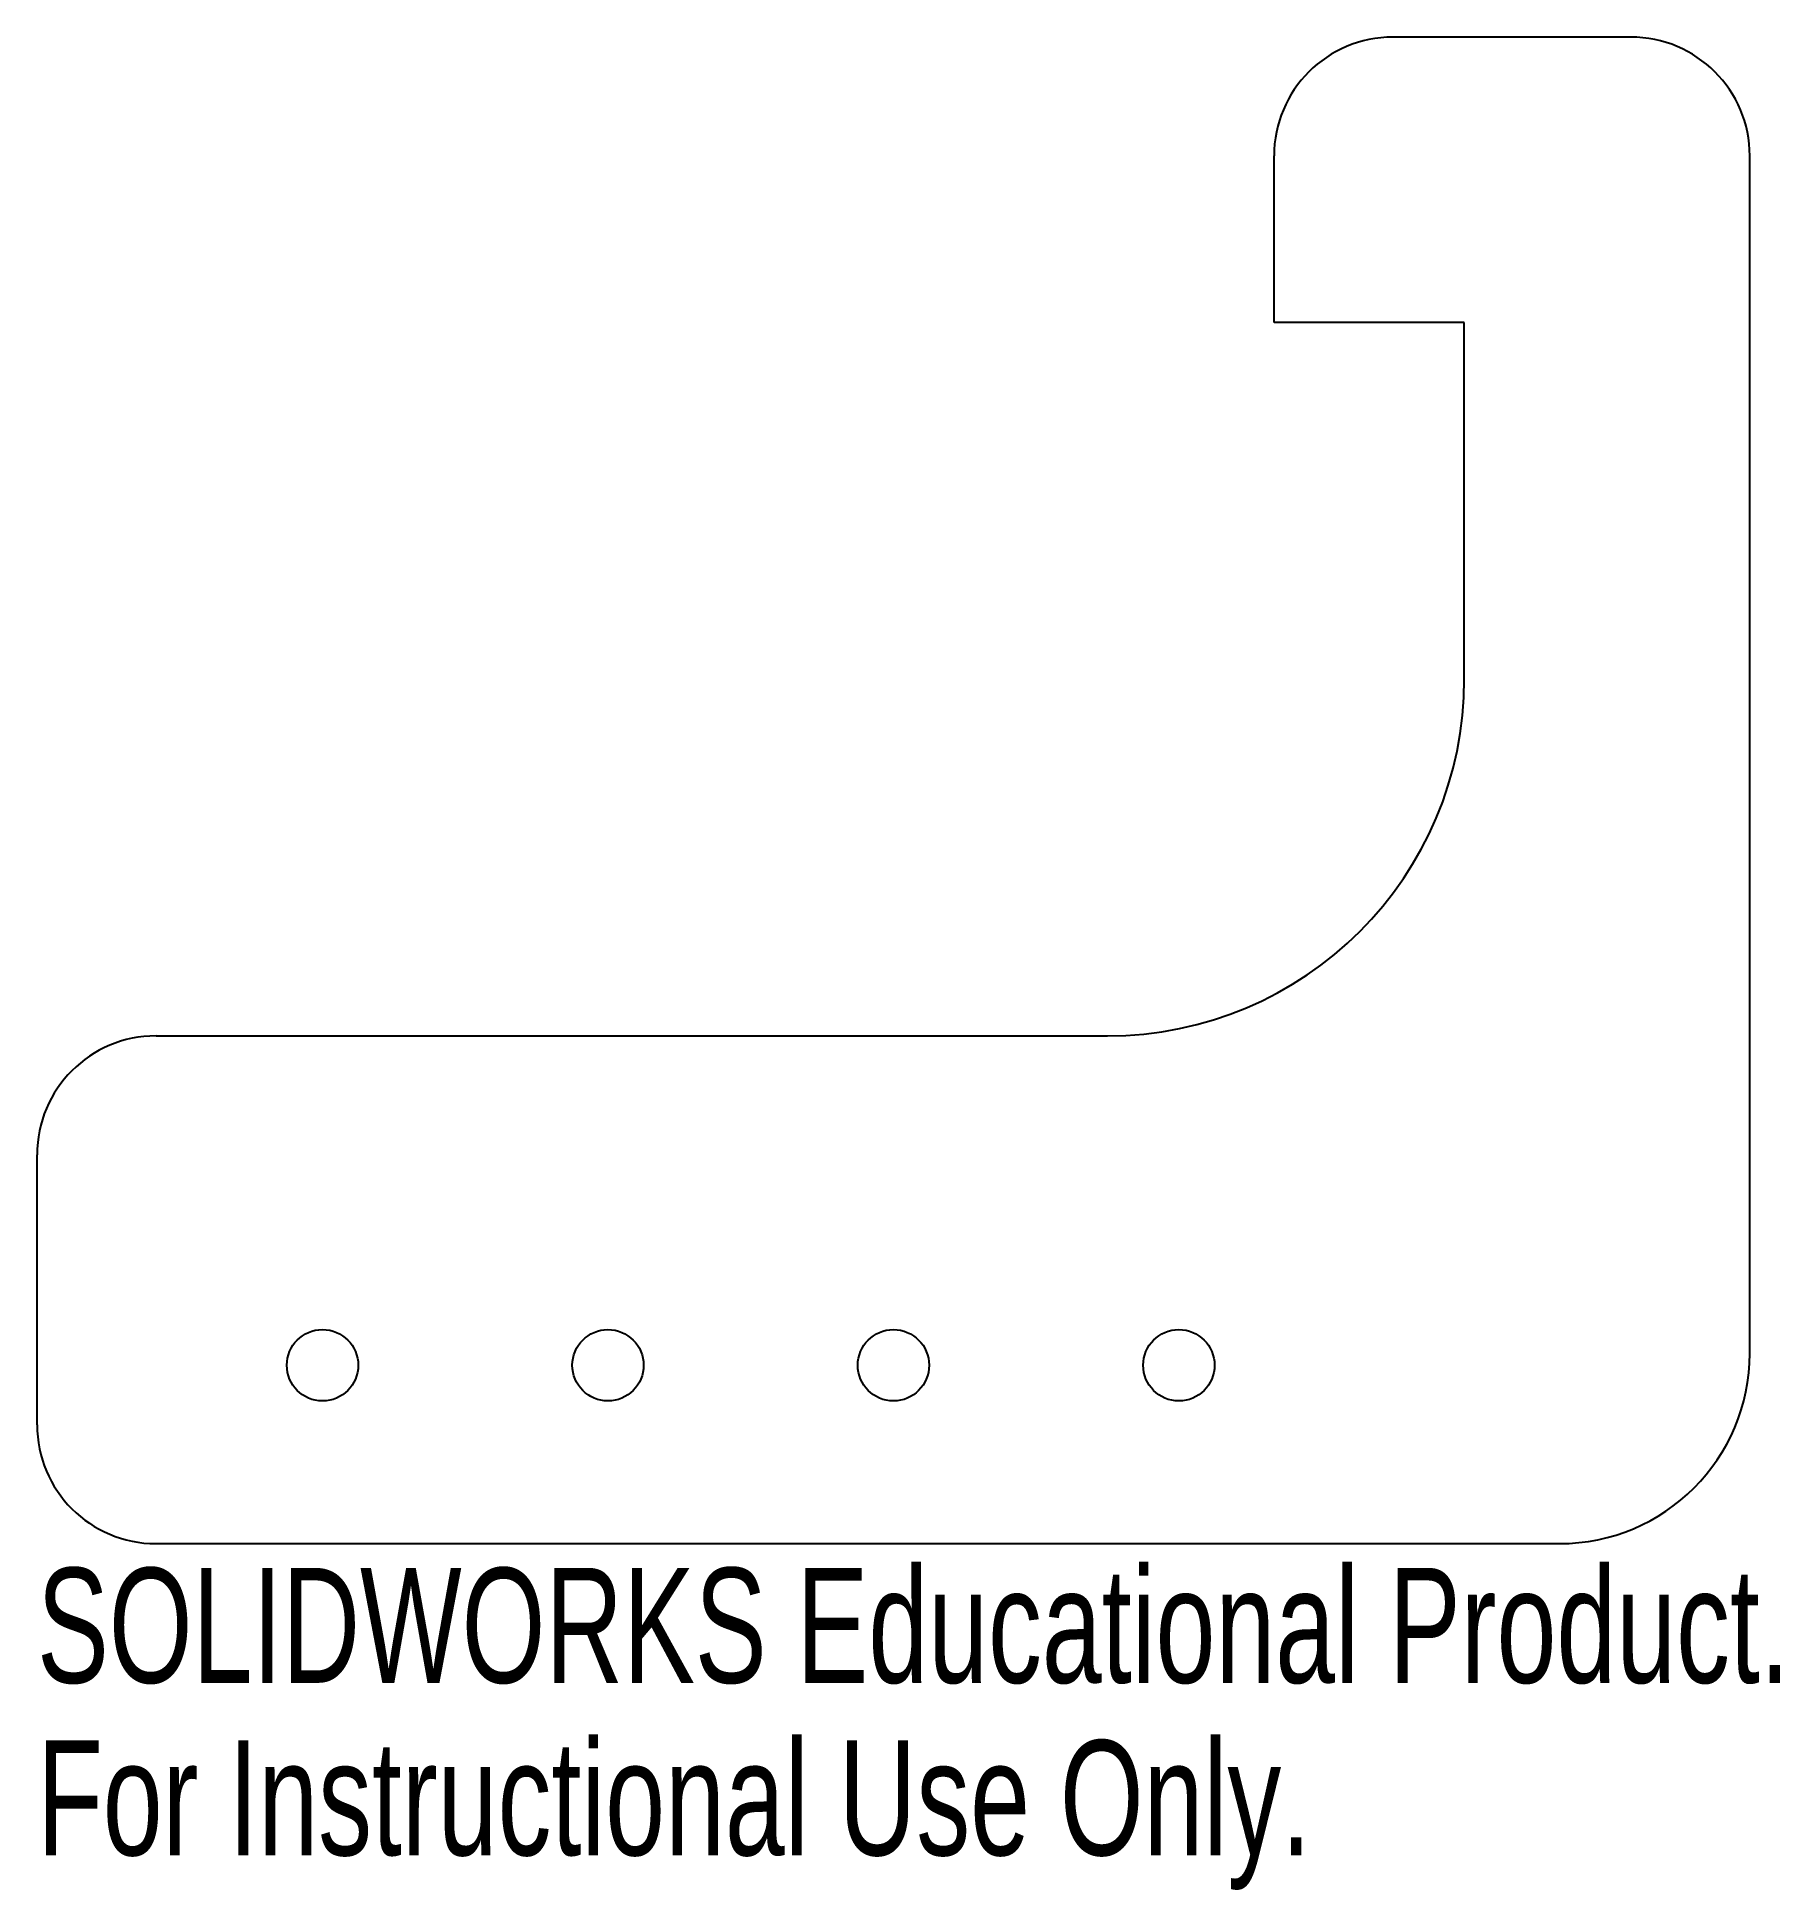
# Model space of a CAD drawing. Header units: millimetres. Extents: x 0 to 73.3, y -14.6 to 63.4.
import ezdxf

# ---------------------------------------------------------------- set-up
doc = ezdxf.new("R2010")
doc.units = ezdxf.units.MM
doc.styles.add('SLDTEXTSTYLE0', font='TXT', dxfattribs={"width": 0.7})

msp = doc.modelspace()

# ---------------------------------------------------------------- linework, layer by layer
at = {"color": 7, "linetype": 'Continuous', "lineweight": 25}
for p, q in [((67, 63.35), (57, 63.35)), ((52, 51.35), (52, 58.35)), ((72, 8), (72, 58.35)), ((60, 51.35), (52, 51.35)), ((60, 36.35), (60, 51.35)), ((5, 21.35), (45, 21.35)), ((0, 5), (0, 16.35)), ((5, 0), (64, 0))]:
    msp.add_line(p, q, dxfattribs=at)
for centre in [(12, 7.5), (24, 7.5), (36, 7.5), (48, 7.5)]:
    msp.add_circle(centre, 1.5, dxfattribs=at)
for centre, radius, start, end in [((57, 58.35), 5, 90, 180), ((67, 58.35), 5, 0, 90), ((45, 36.35), 15, 270, 0), ((5, 16.35), 5, 90, 180), ((64, 8), 8, 270, 0), ((5, 5), 5, 180, 270)]:
    msp.add_arc(centre, radius, start, end, dxfattribs=at)

# ---------------------------------------------------------------- texts
at = {"color": 7, "linetype": 'Continuous', "char_height": 4.83362, "attachment_point": 1, "style": 'SLDTEXTSTYLE0'}
for s, insert in [('SOLIDWORKS Educational Product.', (0, -1.02)), ('For Instructional Use Only.', (0, -8.27))]:
    msp.add_mtext(s, dxfattribs=dict(at, insert=insert))

doc.saveas('drawing.dxf')
